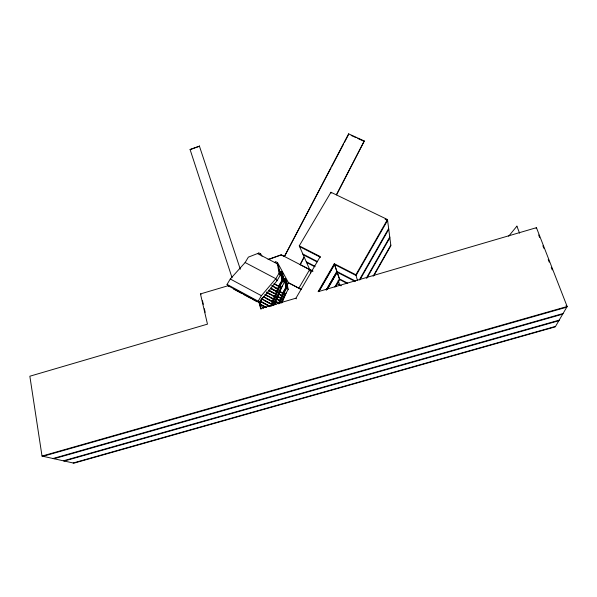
<?xml version="1.0" encoding="UTF-8"?>
<svg xmlns="http://www.w3.org/2000/svg" width="597" height="597" viewBox="0 0 597 597"><rect width="100%" height="100%" fill="white"/><g stroke="black" fill="none" stroke-linecap="round" stroke-linejoin="round"><path stroke-width="0.9" d="M516.92 226.226L519.562 233.166M536.158 228.524L536.442 227.681L318.097 291.702L334.29 263.747L355.879 274.769L357.491 280.612M259.479 302.963L260.173 301.239M260.008 303.873L259.516 303.455L261.404 299.119M261.434 299.157L259.456 303.552M259.822 304.06L262.329 297.836M259.941 303.866L262.426 297.888M262.456 297.933L259.911 303.821M270.657 306.067L279.075 285.433L281.993 280.463L280.538 272.277L278.374 268.351M270.844 305.94L279.247 285.232L282.269 280.097L280.762 271.545M271.217 306.149L279.635 285.433L282.754 280.202L281.165 271.262M271.993 305.739L280.075 285.963L283.209 280.627L281.59 271.523L282.687 273.53L284.299 282.575L278.665 292.336L279.075 293.023L276.508 297.403L276.933 298.082L274.366 302.463L274.792 303.119L273.508 305.313L281.03 287.597M278.65 303.172L283.105 292.321L285.948 287.478L284.515 279.478L283.224 278.799M278.5 303.88L283.284 292.142L286.217 287.135C284.642 290.888 280.896 298.343 279.217 303.246M279.963 302.858L284.082 292.843L287.127 287.635L285.538 278.747L286.575 280.657L288.164 289.485L282.68 298.993L283.075 299.649L281 303.209M274.262 305.022L282.478 285.687M282.015 302.761L286.388 292.523M303.977 257.188L300.127 264.605L309.739 269.687L299.269 245.852L330.947 192.264L387.483 219.547L390.886 245.695L373.871 275.672M336.492 194.555L364.297 140.989L348.618 133.84L284.403 256.553L331.014 167.944M300.194 264.74L304.045 257.337M336.559 194.876L364.297 140.989M331.88 166.302L343.529 144.153M344.394 142.511L348.275 135.131M373.125 276.262L390.804 245.106M366.349 278.18L389.759 237.046M366.968 278.03L389.856 237.793M355.879 274.769L387.483 219.547M359.334 279.918L388.654 228.539M359.969 279.792L388.759 229.33M334.85 286.963L339.417 278.896L337.126 272.202L327.417 289.015M335.551 286.799L339.7 279.575L334.29 263.747M326.186 290.038L336.887 271.516L334.469 264.434L318.738 291.597M326.32 289.963L336.962 271.545L355.536 281.083M327.507 289.015L337.193 272.239M318.85 291.567L334.544 264.471L356.073 275.478L387.595 220.383L385.102 219.181M288.455 282.709L298.851 288.164L309.679 269.553L312.91 271.202M287.411 284.732L288.523 282.829L277.545 262.62L275.501 261.561L274.896 262.576M284.985 294.388L283.739 296.53L284.127 297.187L281.627 301.463L282.03 302.112M536.442 227.681L567.15 306.515L555.262 326.857L73.916 463.16L42.014 456.071L29.85 376.222L207.472 324.141L200.458 293.918L228.091 285.732L259.061 302.455L260.628 308.552L295.933 298.202L320.246 256.568L299.269 245.852M228.606 286.388L227.047 284.396L230.285 279.008L245.128 262.531L248.359 257.143L257.546 253.553L277.418 263.889L279.068 273.217L275.836 278.702L261.404 295.709L258.165 301.194L263.352 308.492M260.628 308.552L261.068 309.164L259.508 303.082L261.687 299.388L277.015 280.724L280.224 275.284L278.575 266.016L277.418 263.889M277.545 262.62L276.941 263.643L278.575 266.016M258.016 253.8L258.613 252.785L260.635 253.837L262.023 256.21M260.031 254.844L260.635 253.837M508.674 236.196L516.957 226.099M284.717 278.747L285.105 278.463L284.717 278.747L286.217 287.135M190.077 149.548L199.48 146.183L190.077 149.548L232.054 277.732M268.068 259.486L281.202 254.8L309.679 269.553L310.716 273.03M269.023 259.307L281.269 254.934L284.403 256.553M42.014 456.071L567.15 306.515M43.036 456.295L566.769 307.171L566.09 305.44M52.991 458.511L563.046 313.544M53.961 458.727L562.687 314.156M63.372 460.817L559.18 320.156M64.289 461.018L558.837 320.738M73.192 462.996L555.531 326.402M351.185 135.437L356.125 137.691M357.775 138.444L364.371 141.444M299.604 246.621L320.529 257.314M302.866 254.046L317.574 261.598M303.186 254.77L317.037 261.889M337.126 272.202L354.924 281.344M306.276 261.799L315.029 266.314M339.417 278.896L347.655 283.15M306.574 262.486L314.843 266.755M339.7 279.575L347.044 283.366M309.582 269.337L312.828 271.016M337.372 283.739L341.335 285.791M339.089 284.896L340.723 285.747M298.851 288.164L301.276 289.418M279.209 271.575L280.538 272.277M283.284 279.732L285.217 280.754L282.874 276.508M288.523 282.829L301.44 289.62M245.128 262.531L275.836 278.702L277.015 280.724M279.247 285.232L279.657 285.478M279.075 285.433L280.075 285.963L281.232 287.948M274.426 283.859L279.053 286.306M273.866 283.814L279.262 286.664M271.807 285.582L277.971 288.851M272.023 285.941L278.18 289.202M274.68 287.582L277.806 289.247M283.314 292.179L283.687 292.381M283.105 292.321L284.082 292.843L285.179 294.724M279.792 291.396L283.015 293.112M279.993 291.739L282.403 293.015M281.105 292.56L282.739 293.425M270.74 288.127L277.665 291.806M270.463 288.209L277.053 291.717M270.478 288.455L276.732 291.776M278.739 293.866L281.963 295.582M278.941 294.202L282.157 295.911M280.06 295.022L281.687 295.888M268.904 290.246L275.821 293.933M268.575 290.306L275.978 294.246M269.419 290.978L274.098 293.478M277.695 296.336L280.911 298.052M277.098 296.239L281.112 298.381M279.015 297.485L280.635 298.351M266.471 292.045L274.695 296.44M266.695 292.388L274.911 296.776M266.799 292.664L270.695 294.746M272.254 295.582L274.59 296.836M276.65 298.798L280.665 300.94M276.053 298.694L280.06 300.836M277.971 299.94L280.403 301.239M265.411 294.567L273.62 298.963M264.814 294.47L273.836 299.298M265.74 295.187L267.299 296.015M270.411 297.687L273.523 299.351M275.605 301.254L278.814 302.977M275.807 301.582L279.015 303.298M276.926 302.388L279.359 303.694M263.531 296.649L273.374 301.933M230.285 279.008L261.404 295.709M263.755 296.985L272.769 301.821M266.24 298.53L272.456 301.873M274.56 303.709L276.165 304.567M273.971 303.597L275.568 304.463M261.658 298.724L272.307 304.455M261.882 299.06L271.702 304.336M264.404 300.619L269.844 303.545M260.598 301.231L269.605 306.089M260.016 301.119L269.822 306.41M261.799 302.291L267.232 305.216M227.047 284.396L258.165 301.194M233.487 289.023L241.621 293.418M243.248 294.299L250.561 298.246M252.188 299.127L257.068 301.761M259.546 303.739L266.09 307.276M260.598 304.507L266.314 307.597M200.458 293.918L201.047 294.56M259.225 302.955L259.979 304.015M279.068 273.217L280.224 275.284M283.209 280.627L284.299 282.575M287.127 287.635L288.164 289.485M295.933 298.202L296.284 298.843M538.658 234.964L539.636 237.464M542.874 245.792L543.845 248.292M548.218 259.523L549.233 262.12M551.255 267.322L552.262 269.919M338.163 280.538L339.7 284.941M199.376 146.011L240.307 269.24M330.947 192.264L331.201 193.152M202.487 300.769L203.316 304.313M204.346 308.746L205.167 312.291M348.618 133.84L348.708 134.31M285.105 278.463L286.694 287.232"/></g></svg>
